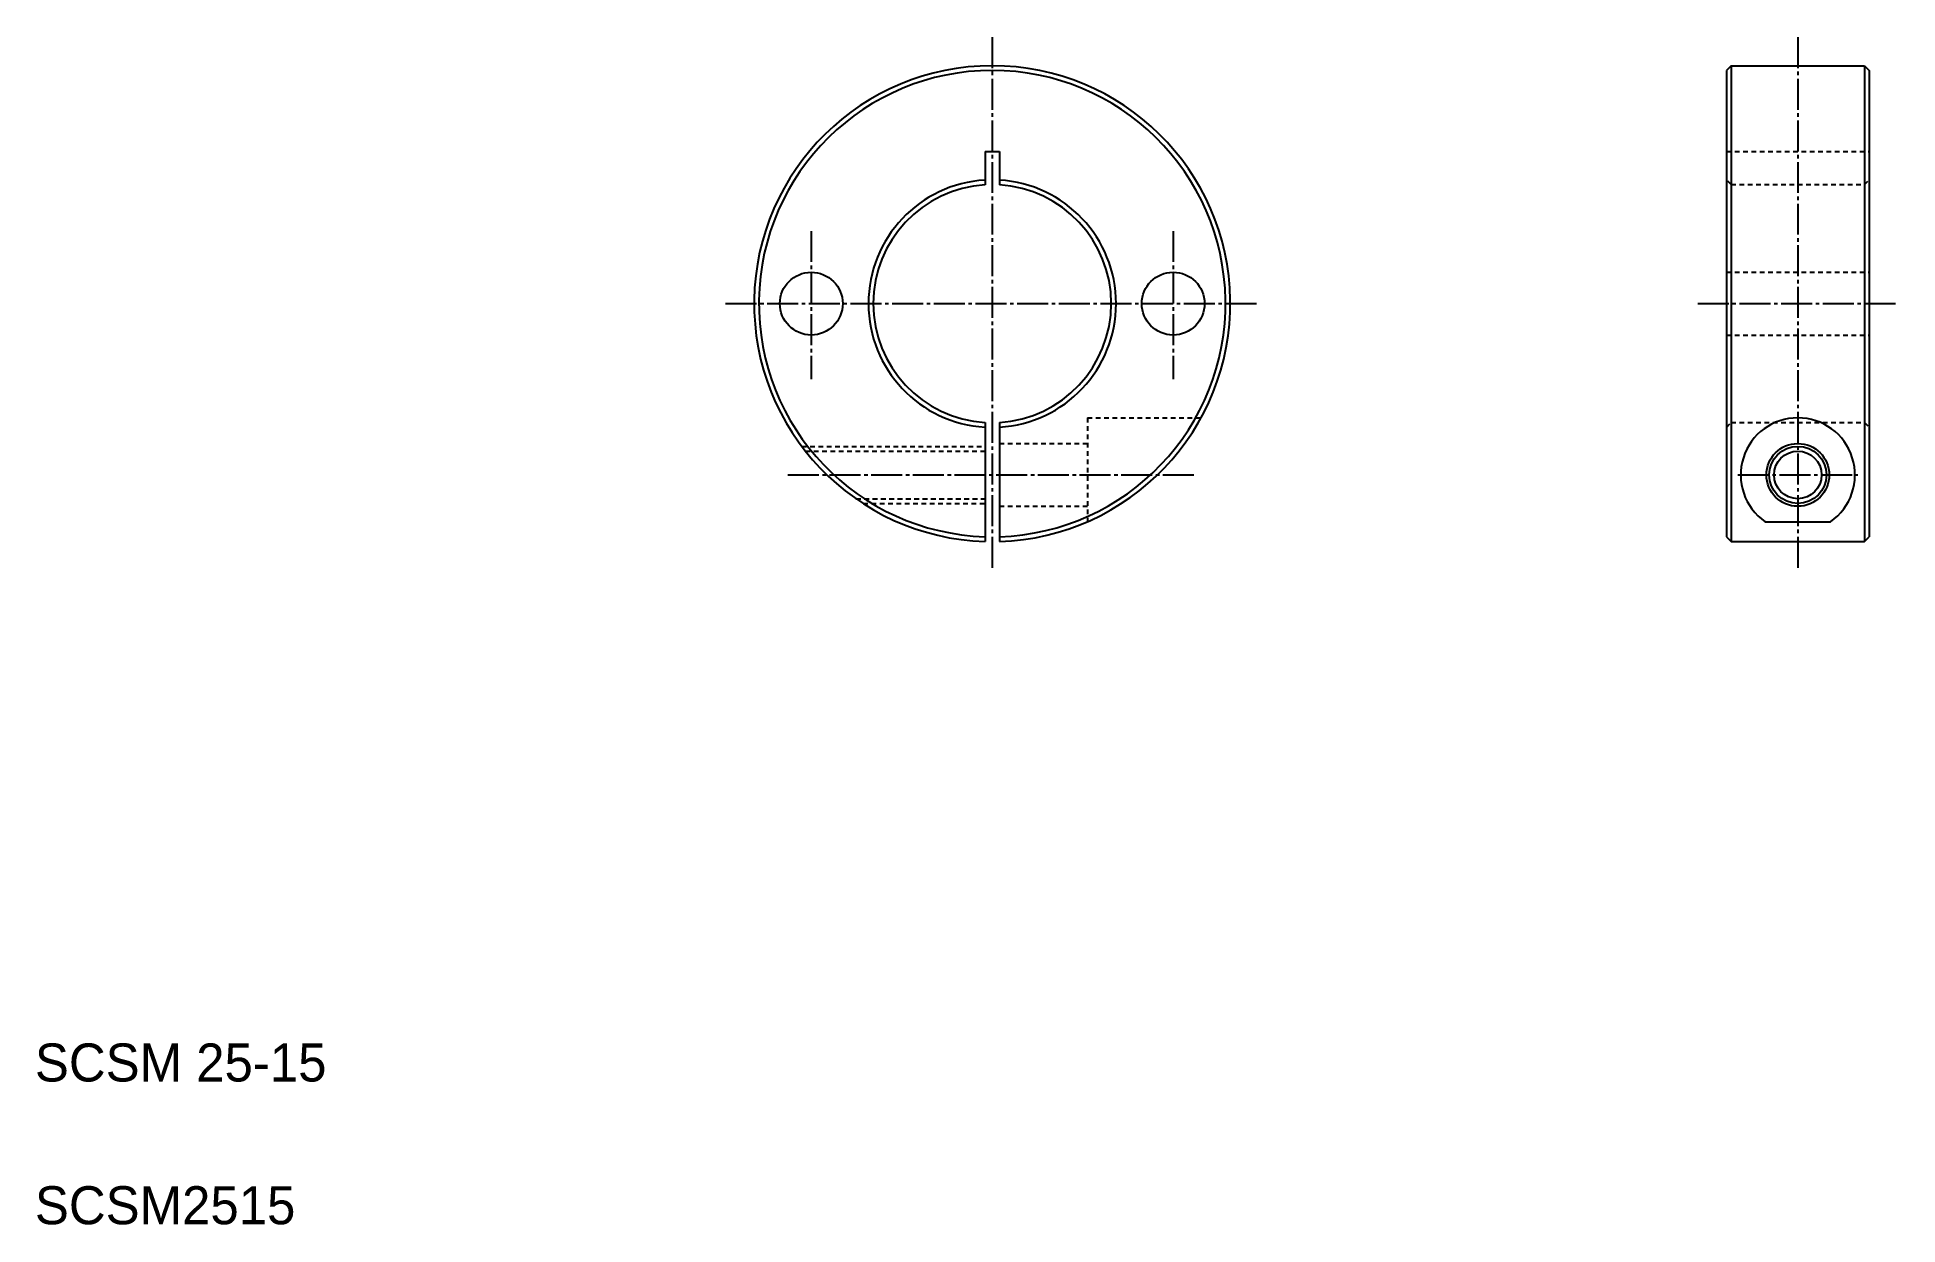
# Model space of a CAD drawing. Extents: x 10 to 206, y 10 to 135.
import ezdxf

# ---------------------------------------------------------------- set-up
doc = ezdxf.new("R2010")
doc.units = 0
doc.header["$LTSCALE"] = 0.25
doc.linetypes.add('CENTER', pattern=[17.5, 13, -1.5, 1.5, -1.5])
doc.linetypes.add('DASHED', pattern=[3.5, 2, -1.5])
doc.layers.get('0').update_dxf_attribs({"linetype": 'CONTINUOUS'})
doc.layers.add('CENTER', color=1, linetype='CENTER')

msp = doc.modelspace()

# ---------------------------------------------------------------- linework, layer by layer
at = {"color": 7, "linetype": 'CONTINUOUS'}
for p, q in [((188.13, 131.74), (187.63, 131.24)), ((187.63, 131.24), (187.63, 82.24)), ((188.13, 131.74), (188.13, 81.74)), ((188.13, 131.74), (202.13, 131.74)), ((202.13, 131.74), (202.13, 81.74)), ((202.13, 131.74), (202.63, 131.24)), ((202.63, 131.24), (202.63, 82.24)), ((109.78, 122.74), (109.78, 119.21)), ((109.78, 122.74), (111.28, 122.74)), ((111.28, 122.74), (111.28, 119.21)), ((109.78, 94.26), (109.78, 81.75)), ((111.28, 94.26), (111.28, 81.75)), ((187.63, 82.24), (188.13, 81.74)), ((191.68, 83.82), (198.57, 83.82)), ((202.13, 81.74), (202.63, 82.24)), ((188.13, 81.74), (202.13, 81.74))]:
    msp.add_line(p, q, dxfattribs=at)
at = {"color": 3, "linetype": 'DASHED'}
for p, q in [((187.63, 122.74), (202.63, 122.74)), ((188.13, 119.24), (187.63, 119.74)), ((188.13, 119.24), (202.13, 119.24)), ((202.13, 119.24), (202.63, 119.74)), ((187.63, 110.04), (202.63, 110.04)), ((187.63, 103.44), (202.63, 103.44)), ((120.53, 94.74), (132.46, 94.74)), ((120.53, 94.74), (120.53, 83.82)), ((187.63, 93.74), (188.13, 94.24)), ((188.13, 94.24), (202.13, 94.24)), ((202.13, 94.24), (202.63, 93.74)), ((111.28, 92.04), (120.53, 92.04)), ((90.53, 91.74), (109.78, 91.74)), ((90.92, 91.24), (109.78, 91.24)), ((96.22, 86.24), (109.78, 86.24)), ((96.97, 85.74), (109.78, 85.74)), ((111.28, 85.44), (120.53, 85.44))]:
    msp.add_line(p, q, dxfattribs=at)
for p, q in [((188.13, 119.24), (188.13, 119.24)), ((188.13, 106.74), (188.13, 106.74))]:
    msp.add_line(p, q)
at = {"color": 7, "linetype": 'CONTINUOUS'}
for centre, radius in [((91.53, 106.74), 3.3), ((129.53, 106.74), 3.3), ((195.13, 88.74), 3.3), ((195.13, 88.74), 2.5)]:
    msp.add_circle(centre, radius, dxfattribs=at)
at = {"color": 3, "linetype": 'CONTINUOUS'}
msp.add_circle((195.13, 88.74), 3, dxfattribs=at)
at = {"color": 7, "linetype": 'CONTINUOUS'}
for centre, radius, start, end in [((110.53, 106.74), 25, 271.7191, 268.2809), ((110.53, 106.74), 24.5, 271.7542, 268.2458), ((110.53, 106.74), 13, 93.3074, 266.6926), ((110.53, 106.74), 12.5, 93.4398, 266.5602), ((110.53, 106.74), 13, 273.3074, 86.6926), ((110.53, 106.74), 12.5, 273.4398, 86.5602), ((195.13, 88.74), 6, 305.0339, 234.9661)]:
    msp.add_arc(centre, radius, start, end, dxfattribs=at)
at = {"layer": 'CENTER', "color": 1, "linetype": 'CENTER'}
for p, q in [((110.53, 134.74), (110.53, 78.74)), ((195.13, 134.74), (195.13, 78.74)), ((91.53, 114.37), (91.53, 98.81)), ((129.53, 114.37), (129.53, 98.81)), ((82.53, 106.74), (138.53, 106.74)), ((184.63, 106.74), (205.63, 106.74)), ((89.08, 88.74), (131.98, 88.74)), ((188.83, 88.74), (201.43, 88.74))]:
    msp.add_line(p, q, dxfattribs=at)

# ---------------------------------------------------------------- texts
for s, p in [('SCSM 25-15', (10, 25)), ('SCSM2515', (10, 10))]:
    msp.add_text(s, height=4).set_placement(p)

doc.saveas('drawing.dxf')
